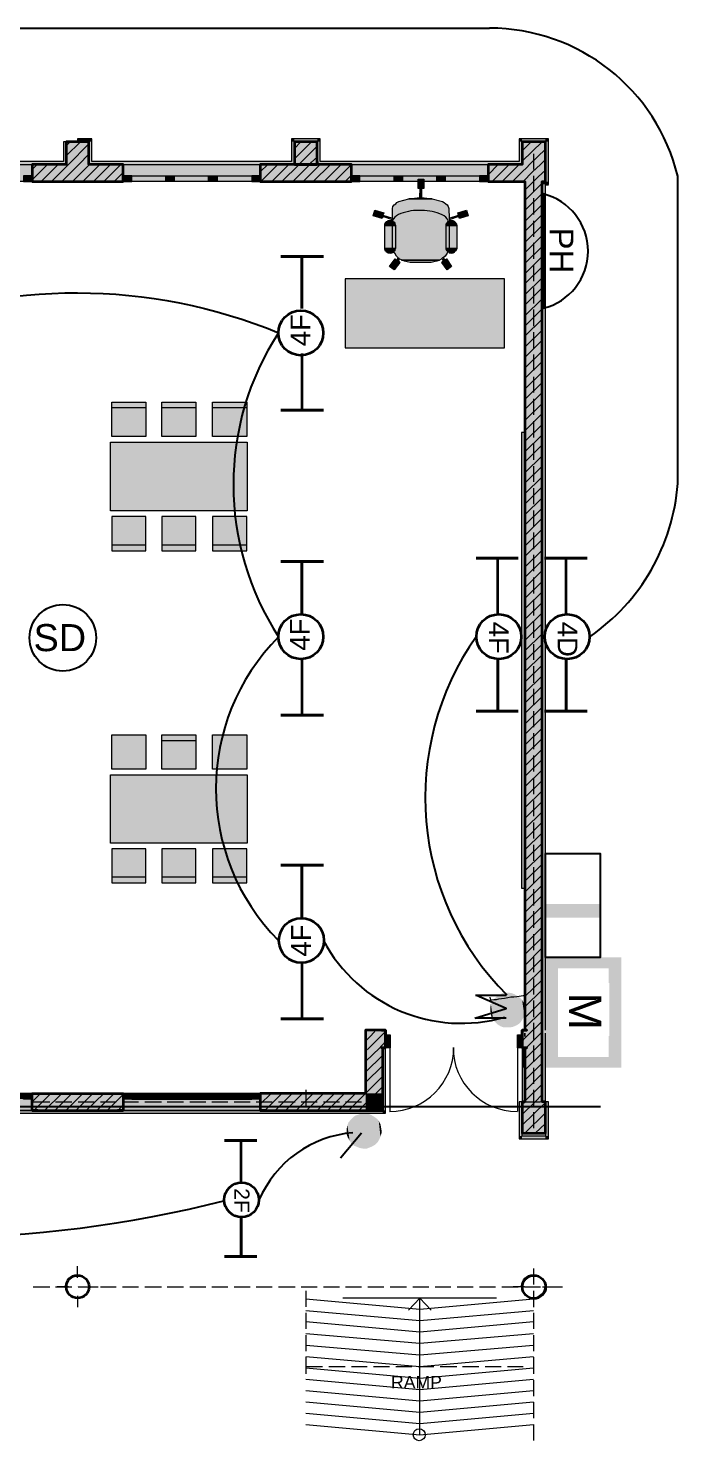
# Model space of a CAD drawing. Header units: inches. Extents: x 4990 to 45771, y 36968 to 49368.
# Drawn here: x 12138 to 17835, y 36968 to 49368 of the extents above; entities that cross this region are included whole.
import ezdxf

# ---------------------------------------------------------------- set-up
doc = ezdxf.new("R2010")
doc.units = ezdxf.units.IN
doc.header["$MEASUREMENT"] = 0
doc.layers.get('0').update_dxf_attribs({"color": 1})
for name, color, linetype, true_color in [('PDF_0', 7, 'Continuous', 0xed1f24), ('PDF_PDF_Interior$-$Furniture$', 7, 'Continuous', 0xffffff), ('PDF_PDF_Shell - Roof', 7, 'Continuous', 0xbf8080), ('PDF_PDF_Structural - Bearing', 7, 'Continuous', 0xfd8379)]:
    doc.layers.add(name, color=color, linetype=linetype, true_color=true_color)
for name, color, linetype in [('PDF_PDF_0', 1, 'Continuous'), ('PDF_PDF_Fire System', 4, 'Continuous'), ('PDF_PDF_Hatch', 1, 'Continuous'), ('PDF_PDF_Structural - Shear', 6, 'Continuous'), ('PDF_PDF_Z_entity', 1, 'Continuous'), ('PDF_PDF_Z_solid', 1, 'Continuous'), ('PDF_Text', 1, 'Continuous')]:
    doc.layers.add(name, color=color, linetype=linetype)
doc.styles.add('PDF Arial-BoldMT', font='arial.ttf')
doc.styles.add('PDF ArialMT', font='arial.ttf')

msp = doc.modelspace()

# ---------------------------------------------------------------- linework, layer by layer
for p, q in [((16675, 47997), (16700, 47997)), ((17835, 45371), (17835, 48070))]:
    msp.add_line(p, q)
for centre, radius, start, end in [((16183, 47668), 1701, 13.6775, 90), ((16045, 45505), 1795, 304.5379, 355.7109), ((16245, 44890), 1063, 316.3191, 316.3705)]:
    msp.add_arc(centre, radius, start, end)
at = {"layer": 'PDF_0', "lineweight": 25}
for points in [[(11997, 49368), (16183, 49368)], [(16660, 47907), (16660, 46904)], [(16056, 40677), (16331, 40762), (16071, 40877)], [(16331, 40877), (16061, 40877)], [(16331, 40677), (16061, 40677)], [(5895, 39903), (17159, 39903)], [(15062, 39668), (14877, 39449)]]:
    msp.add_lwpolyline(points, dxfattribs=at)
msp.add_lwpolyline([(10806, 46700, -0.197318), (14333, 46695, 0.297154), (14334, 44025, 0.412333), (14332, 41361)], format="xyb", dxfattribs=at)
for centre, radius, start, end in [((16531, 47412), 517, 283.9252, 76.0748), ((18074, 42614), 2454, 144.8438, 224.8791), ((15937, 42004), 1371, 208.0756, 286.1664), ((15063, 38694), 981, 94.5209, 156.7859), ((11305, 49005), 10251, 255.5436, 284.4564)]:
    msp.add_arc(centre, radius, start, end, dxfattribs=at)
at = {"layer": 'PDF_PDF_0', "lineweight": 35}
for points in [[(14538, 46514), (14538, 46015)], [(16256, 44217), (16256, 44721)], [(16855, 44222), (16855, 44721)], [(14538, 43838), (14538, 43338)], [(14538, 41171), (14538, 40672)], [(14004, 39229), (14004, 39608)]]:
    msp.add_lwpolyline(points, dxfattribs=at)
at = {"layer": 'PDF_PDF_0', "lineweight": 0}
msp.add_lwpolyline([(16495, 40874), (16490, 40874), (16480, 40874), (16463, 40872), (16445, 40869), (16423, 40864), (16398, 40862), (16370, 40862), (16346, 40857), (16316, 40852), (16288, 40847), (16263, 40844), (16241, 40839), (16223, 40839), (16206, 40837), (16196, 40837), (16191, 40862)], dxfattribs=at)
at = {"layer": 'PDF_PDF_0', "lineweight": 35}
for centre, radius in [((14529, 46693), 197), ((14529, 44027), 197), ((16266, 44027), 197), ((16865, 44027), 197), ((14534, 41360), 197), ((14009, 39083), 152)]:
    msp.add_circle(centre, radius, dxfattribs=at)
at = {"layer": 'PDF_PDF_0', "transparency": 33554559}
for points in [[(16675, 41211), (16675, 40243), (16785, 41211)], [(16675, 40243), (16785, 41211), (16785, 40243)], [(16785, 41211), (16785, 41116), (17229, 41211)], [(16785, 41116), (17229, 41211), (17229, 41116)], [(17229, 41211), (17229, 40987), (17234, 41211)], [(17229, 40987), (17234, 41211), (17234, 40987)], [(17234, 41211), (17234, 40243), (17339, 41211)], [(17234, 40243), (17339, 41211), (17339, 40243)], [(16196, 40802), (16201, 40687), (16191, 40772)], [(16211, 40827), (16216, 40662), (16196, 40802)], [(16216, 40662), (16196, 40802), (16201, 40687)], [(16226, 40847), (16236, 40642), (16211, 40827)], [(16236, 40642), (16211, 40827), (16216, 40662)], [(16246, 40867), (16256, 40622), (16226, 40847)], [(16256, 40622), (16226, 40847), (16236, 40642)], [(16271, 40882), (16281, 40607), (16246, 40867)], [(16281, 40607), (16246, 40867), (16256, 40622)], [(16296, 40897), (16306, 40597), (16271, 40882)], [(16306, 40597), (16271, 40882), (16281, 40607)], [(16326, 40902), (16336, 40597), (16296, 40897)], [(16336, 40597), (16296, 40897), (16306, 40597)], [(16350, 40902), (16365, 40597), (16326, 40902)], [(16365, 40597), (16326, 40902), (16336, 40597)], [(16380, 40897), (16390, 40602), (16350, 40902)], [(16390, 40602), (16350, 40902), (16365, 40597)], [(16405, 40887), (16415, 40612), (16380, 40897)], [(16415, 40612), (16380, 40897), (16390, 40602)], [(16430, 40872), (16440, 40627), (16405, 40887)], [(16440, 40627), (16405, 40887), (16415, 40612)], [(16450, 40857), (16460, 40647), (16430, 40872)], [(16460, 40647), (16430, 40872), (16440, 40627)], [(16470, 40837), (16475, 40672), (16450, 40857)], [(16475, 40672), (16450, 40857), (16460, 40647)], [(16485, 40812), (16490, 40697), (16470, 40837)], [(16490, 40697), (16470, 40837), (16475, 40672)], [(16495, 40782), (16495, 40727), (16485, 40812)], [(16495, 40727), (16485, 40812), (16490, 40697)], [(16201, 40687), (16191, 40772), (16196, 40712)], [(16191, 40772), (16196, 40712), (16191, 40742)], [(16495, 40757), (16495, 40782), (16495, 40727)], [(17229, 40522), (17229, 40243), (17234, 40522)], [(17229, 40243), (17234, 40522), (17234, 40243)], [(16785, 40337), (16785, 40243), (17229, 40337)], [(16785, 40243), (17229, 40337), (17229, 40243)], [(14987, 39808), (14997, 39558), (14967, 39788)], [(15007, 39823), (15022, 39548), (14987, 39808)], [(15022, 39548), (14987, 39808), (14997, 39558)], [(15037, 39833), (15047, 39538), (15007, 39823)], [(15047, 39538), (15007, 39823), (15022, 39548)], [(15062, 39843), (15077, 39533), (15037, 39833)], [(15077, 39533), (15037, 39833), (15047, 39538)], [(15092, 39843), (15107, 39533), (15062, 39843)], [(15107, 39533), (15062, 39843), (15077, 39533)], [(15122, 39838), (15132, 39543), (15092, 39843)], [(15132, 39543), (15092, 39843), (15107, 39533)], [(15147, 39828), (15157, 39553), (15122, 39838)], [(15157, 39553), (15122, 39838), (15132, 39543)], [(15172, 39813), (15182, 39568), (15147, 39828)], [(15182, 39568), (15147, 39828), (15157, 39553)], [(15192, 39798), (15202, 39588), (15172, 39813)], [(15202, 39588), (15172, 39813), (15182, 39568)], [(14937, 39738), (14942, 39628), (14932, 39713)], [(14942, 39628), (14932, 39713), (14932, 39653)], [(14932, 39713), (14932, 39653), (14932, 39678)], [(14947, 39763), (14957, 39603), (14937, 39738)], [(14957, 39603), (14937, 39738), (14942, 39628)], [(14967, 39788), (14972, 39578), (14947, 39763)], [(14972, 39578), (14947, 39763), (14957, 39603)], [(14997, 39558), (14967, 39788), (14972, 39578)], [(15212, 39778), (15217, 39613), (15192, 39798)], [(15217, 39613), (15192, 39798), (15202, 39588)], [(15227, 39748), (15227, 39638), (15212, 39778)], [(15227, 39638), (15212, 39778), (15217, 39613)], [(15232, 39723), (15237, 39668), (15227, 39748)], [(15237, 39668), (15227, 39748), (15227, 39638)], [(15237, 39693), (15232, 39723), (15237, 39668)]]:
    msp.add_solid(points, dxfattribs=at)
at = {"layer": 'PDF_PDF_Fire System', "lineweight": 25}
msp.add_circle((12441, 44017), 292, dxfattribs=at)
at = {"layer": 'PDF_PDF_Hatch', "lineweight": 40}
for points in [[(14728, 47363), (14353, 47363)], [(14538, 46909), (14538, 47363)], [(14728, 46015), (14353, 46015)], [(14728, 44687), (14353, 44687)], [(14538, 44232), (14538, 44687)], [(16066, 44716), (16435, 44716)], [(16665, 44716), (17040, 44716)], [(16256, 43823), (16256, 43373)], [(16855, 43828), (16855, 43373)], [(14728, 43338), (14353, 43338)], [(16066, 43373), (16435, 43373)], [(16665, 43373), (17040, 43373)], [(14728, 42020), (14353, 42020)], [(14538, 41566), (14538, 42020)], [(14728, 40672), (14353, 40672)], [(13859, 39603), (14143, 39603)], [(14004, 38924), (14004, 38585)], [(13859, 38585), (14143, 38585)]]:
    msp.add_lwpolyline(points, dxfattribs=at)
at = {"layer": 'PDF_PDF_Interior$-$Furniture$', "color": 39, "lineweight": 13, "true_color": 0x563838}
for points in [[(15587, 47882), (15681, 47872), (15771, 47847), (15786, 47837), (15801, 47827), (15811, 47817), (15821, 47802), (15826, 47787), (15831, 47702), (15911, 47727), (15906, 47747), (15981, 47772), (15996, 47722), (15921, 47697), (15916, 47717), (15831, 47687), (15831, 47672), (15831, 47438), (15821, 47413), (15811, 47393), (15796, 47368), (15776, 47353), (15791, 47333), (15806, 47343), (15851, 47278), (15811, 47248), (15766, 47313), (15781, 47328), (15766, 47343), (15746, 47333), (15721, 47323), (15696, 47318), (15671, 47313), (15487, 47313), (15462, 47318), (15437, 47323), (15417, 47333), (15392, 47343), (15382, 47328), (15397, 47313), (15347, 47248), (15307, 47278), (15357, 47343), (15372, 47333), (15382, 47353), (15367, 47368), (15352, 47393), (15337, 47413), (15332, 47438), (15332, 47672), (15332, 47687), (15247, 47717), (15242, 47697), (15162, 47722), (15177, 47772), (15257, 47747), (15247, 47727), (15332, 47702), (15332, 47787), (15337, 47802), (15347, 47817), (15362, 47827), (15372, 47837), (15387, 47847), (15477, 47872), (15572, 47882), (15577, 47962), (15557, 47962), (15557, 48042), (15607, 48042), (15607, 47962), (15587, 47962)], [(15262, 47443), (15262, 47438), (15262, 47428), (15267, 47418), (15272, 47413), (15277, 47408), (15287, 47403), (15292, 47398), (15302, 47398), (15312, 47393), (15322, 47398), (15327, 47398), (15337, 47403), (15342, 47408), (15352, 47413), (15357, 47418), (15357, 47428), (15362, 47438), (15362, 47443), (15362, 47628), (15362, 47638), (15357, 47648), (15357, 47653), (15352, 47663), (15342, 47668), (15337, 47672), (15327, 47677), (15322, 47677), (15312, 47677), (15302, 47677), (15292, 47677), (15287, 47672), (15277, 47668), (15272, 47663), (15267, 47653), (15262, 47648), (15262, 47638), (15262, 47628)], [(15801, 47443), (15801, 47438), (15801, 47428), (15806, 47418), (15811, 47413), (15816, 47408), (15826, 47403), (15831, 47398), (15841, 47398), (15851, 47393), (15861, 47398), (15866, 47398), (15876, 47403), (15881, 47408), (15886, 47413), (15891, 47418), (15896, 47428), (15901, 47438), (15901, 47443), (15901, 47628), (15901, 47638), (15896, 47648), (15891, 47653), (15886, 47663), (15881, 47668), (15876, 47672), (15866, 47677), (15861, 47677), (15851, 47677), (15841, 47677), (15831, 47677), (15826, 47672), (15816, 47668), (15811, 47663), (15806, 47653), (15801, 47648), (15801, 47638), (15801, 47628)], [(14917, 47168), (14917, 46564), (16316, 46564), (16316, 47168)], [(13170, 45785), (12870, 45785), (12870, 46085), (13170, 46085)], [(13609, 45785), (13310, 45785), (13310, 46085), (13609, 46085)], [(14054, 45785), (13754, 45785), (13754, 46085), (14054, 46085)], [(16495, 45820), (16465, 45820), (16465, 41820), (16495, 41820)], [(14059, 45131), (12860, 45131), (12860, 45735), (14059, 45735)], [(12870, 45081), (12870, 44781), (13170, 44781), (13170, 45081)], [(13310, 45081), (13310, 44781), (13609, 44781), (13609, 45081)], [(13754, 45081), (13754, 44781), (14054, 44781), (14054, 45081)], [(13170, 42864), (12870, 42864), (12870, 43164), (13170, 43164)], [(13609, 42864), (13310, 42864), (13310, 43164), (13609, 43164)], [(14054, 42864), (13754, 42864), (13754, 43164), (14054, 43164)], [(14059, 42215), (12860, 42215), (12860, 42814), (14059, 42814)], [(12870, 42165), (12870, 41865), (13170, 41865), (13170, 42165)], [(13310, 42165), (13310, 41865), (13609, 41865), (13609, 42165)], [(13754, 42165), (13754, 41865), (14054, 41865), (14054, 42165)]]:
    msp.add_lwpolyline(points, close=True, dxfattribs=at)
at = {"layer": 'PDF_PDF_Interior$-$Furniture$', "lineweight": 0}
for points in [[(15681, 47872), (15477, 47872), (15681, 47872)], [(15746, 47333), (15412, 47333), (15746, 47333)], [(15811, 47333), (15806, 47343), (15811, 47333)]]:
    msp.add_lwpolyline(points, dxfattribs=at)
at = {"layer": 'PDF_PDF_Interior$-$Furniture$', "color": 39, "lineweight": 13, "true_color": 0x563838}
for points in [[(15587, 47882), (15572, 47882)], [(15577, 47962), (15587, 47962)], [(15252, 47727), (15247, 47717)], [(15332, 47702), (15332, 47687)], [(15831, 47702), (15831, 47687)], [(15911, 47727), (15916, 47717)], [(15367, 47338), (15382, 47328)], [(15791, 47333), (15781, 47328)], [(13170, 46035), (12870, 46035)], [(13609, 46035), (13310, 46035)], [(14054, 46035), (13754, 46035)], [(13170, 44831), (12870, 44831)], [(13609, 44831), (13310, 44831)], [(14054, 44831), (13754, 44831)], [(13609, 43114), (13310, 43114)], [(13170, 41915), (12870, 41915)], [(13609, 41915), (13310, 41915)], [(14054, 41915), (13754, 41915)]]:
    msp.add_lwpolyline(points, dxfattribs=at)
msp.add_lwpolyline([(15821, 47677, 0.191175), (15768, 47731, 0.104836), (15592, 47769, 0.007524), (15577, 47769, 0.007524), (15563, 47769, 0.10486), (15385, 47732, 0.191373), (15333, 47677)], format="xyb", dxfattribs=at)
at = {"layer": 'PDF_PDF_Interior$-$Furniture$', "lineweight": 0}
msp.add_lwpolyline([(15806, 47343), (15806, 47343), (15806, 47343)], close=True, dxfattribs=at)
at = {"layer": 'PDF_PDF_Interior$-$Furniture$', "color": 39, "lineweight": 13, "true_color": 0x563838}
for centre, radius, start, end in [((15492, 47492), 177, 229.9272, 234.031), ((15667, 47482), 167, 305.843, 310.1991)]:
    msp.add_arc(centre, radius, start, end, dxfattribs=at)
at = {"layer": 'PDF_PDF_Interior$-$Furniture$', "transparency": 33554559}
for points in [[(15607, 48042), (15557, 48042), (15607, 47962)], [(15557, 48042), (15607, 47962), (15557, 47962)], [(15477, 47872), (15771, 47847), (15387, 47847)], [(15572, 47882), (15681, 47872), (15477, 47872)], [(15477, 47872), (15681, 47872), (15681, 47872)], [(15681, 47872), (15477, 47872), (15771, 47847)], [(15577, 47962), (15587, 47882), (15572, 47882)], [(15587, 47882), (15572, 47882), (15681, 47872)], [(15587, 47962), (15577, 47962), (15587, 47882)], [(15172, 47747), (15247, 47727), (15167, 47727)], [(15177, 47772), (15257, 47747), (15172, 47747)], [(15257, 47747), (15172, 47747), (15247, 47727)], [(15337, 47802), (15826, 47787), (15332, 47787)], [(15826, 47787), (15332, 47787), (15831, 47702)], [(15332, 47787), (15831, 47702), (15332, 47702)], [(15347, 47817), (15821, 47802), (15337, 47802)], [(15821, 47802), (15337, 47802), (15826, 47787)], [(15362, 47827), (15811, 47817), (15347, 47817)], [(15811, 47817), (15347, 47817), (15821, 47802)], [(15372, 47837), (15801, 47827), (15362, 47827)], [(15801, 47827), (15362, 47827), (15811, 47817)], [(15387, 47847), (15786, 47837), (15372, 47837)], [(15786, 47837), (15372, 47837), (15801, 47827)], [(15771, 47847), (15387, 47847), (15786, 47837)], [(15981, 47772), (15991, 47747), (15906, 47747)], [(15991, 47747), (15906, 47747), (15996, 47727)], [(15906, 47747), (15996, 47727), (15911, 47727)], [(15167, 47727), (15267, 47722), (15162, 47722)], [(15267, 47722), (15162, 47722), (15287, 47717)], [(15162, 47722), (15287, 47717), (15182, 47717)], [(15247, 47727), (15167, 47727), (15267, 47722)], [(15247, 47717), (15182, 47717), (15242, 47702)], [(15182, 47717), (15242, 47702), (15227, 47702)], [(15227, 47702), (15242, 47702), (15242, 47697)], [(15287, 47717), (15247, 47717), (15332, 47702)], [(15247, 47717), (15332, 47702), (15287, 47702)], [(15267, 47653), (15357, 47648), (15262, 47648)], [(15357, 47648), (15262, 47648), (15362, 47638)], [(15262, 47648), (15362, 47638), (15262, 47638)], [(15362, 47638), (15262, 47638), (15362, 47628)], [(15262, 47638), (15362, 47628), (15262, 47628)], [(15362, 47628), (15262, 47628), (15362, 47443)], [(15262, 47628), (15362, 47443), (15262, 47443)], [(15272, 47663), (15357, 47653), (15267, 47653)], [(15357, 47653), (15267, 47653), (15357, 47648)], [(15277, 47668), (15352, 47663), (15272, 47663)], [(15352, 47663), (15272, 47663), (15357, 47653)], [(15287, 47672), (15342, 47668), (15277, 47668)], [(15342, 47668), (15277, 47668), (15352, 47663)], [(15871, 47702), (15287, 47702), (15831, 47687)], [(15287, 47702), (15831, 47687), (15332, 47687)], [(15292, 47677), (15337, 47672), (15287, 47672)], [(15337, 47672), (15287, 47672), (15342, 47668)], [(15302, 47677), (15327, 47677), (15292, 47677)], [(15327, 47677), (15292, 47677), (15337, 47672)], [(15312, 47677), (15322, 47677), (15302, 47677)], [(15322, 47677), (15302, 47677), (15327, 47677)], [(15831, 47687), (15332, 47687), (15831, 47672)], [(15332, 47687), (15831, 47672), (15332, 47672)], [(15831, 47672), (15332, 47672), (15831, 47438)], [(15332, 47672), (15831, 47438), (15332, 47438)], [(15806, 47653), (15896, 47648), (15801, 47648)], [(15896, 47648), (15801, 47648), (15901, 47638)], [(15801, 47648), (15901, 47638), (15801, 47638)], [(15901, 47638), (15801, 47638), (15901, 47628)], [(15801, 47638), (15901, 47628), (15801, 47628)], [(15901, 47628), (15801, 47628), (15901, 47443)], [(15801, 47628), (15901, 47443), (15801, 47443)], [(15811, 47663), (15891, 47653), (15806, 47653)], [(15891, 47653), (15806, 47653), (15896, 47648)], [(15816, 47668), (15886, 47663), (15811, 47663)], [(15886, 47663), (15811, 47663), (15891, 47653)], [(15826, 47672), (15881, 47668), (15816, 47668)], [(15881, 47668), (15816, 47668), (15886, 47663)], [(15831, 47677), (15876, 47672), (15826, 47672)], [(15876, 47672), (15826, 47672), (15881, 47668)], [(15876, 47717), (15871, 47702), (15831, 47702)], [(15841, 47677), (15866, 47677), (15831, 47677)], [(15866, 47677), (15831, 47677), (15876, 47672)], [(15851, 47677), (15861, 47677), (15841, 47677)], [(15861, 47677), (15841, 47677), (15866, 47677)], [(15916, 47717), (15876, 47717), (15871, 47702)], [(15896, 47722), (15976, 47717), (15876, 47717)], [(15911, 47727), (15996, 47722), (15896, 47722)], [(15996, 47722), (15896, 47722), (15976, 47717)], [(15996, 47727), (15911, 47727), (15996, 47722)], [(15916, 47717), (15916, 47702), (15931, 47702)], [(15916, 47717), (15976, 47717), (15931, 47702)], [(15916, 47702), (15931, 47702), (15921, 47697)], [(15362, 47443), (15262, 47443), (15362, 47438)], [(15262, 47443), (15362, 47438), (15262, 47438)], [(15362, 47438), (15262, 47438), (15357, 47428)], [(15262, 47438), (15357, 47428), (15262, 47428)], [(15357, 47428), (15262, 47428), (15357, 47418)], [(15262, 47428), (15357, 47418), (15267, 47418)], [(15357, 47418), (15267, 47418), (15352, 47413)], [(15267, 47418), (15352, 47413), (15272, 47413)], [(15352, 47413), (15272, 47413), (15342, 47408)], [(15272, 47413), (15342, 47408), (15277, 47408)], [(15342, 47408), (15277, 47408), (15337, 47403)], [(15277, 47408), (15337, 47403), (15287, 47403)], [(15337, 47403), (15287, 47403), (15327, 47398)], [(15287, 47403), (15327, 47398), (15292, 47398)], [(15292, 47398), (15302, 47398), (15322, 47398)], [(15292, 47398), (15327, 47398), (15322, 47398)], [(15302, 47398), (15322, 47398), (15312, 47393)], [(15831, 47438), (15332, 47438), (15821, 47413)], [(15332, 47438), (15821, 47413), (15337, 47413)], [(15821, 47413), (15337, 47413), (15811, 47393)], [(15337, 47413), (15811, 47393), (15352, 47393)], [(15811, 47393), (15352, 47393), (15796, 47368)], [(15352, 47393), (15796, 47368), (15367, 47368)], [(15796, 47368), (15367, 47368), (15776, 47353)], [(15367, 47368), (15776, 47353), (15382, 47353)], [(15901, 47443), (15801, 47443), (15901, 47438)], [(15801, 47443), (15901, 47438), (15801, 47438)], [(15901, 47438), (15801, 47438), (15896, 47428)], [(15801, 47438), (15896, 47428), (15801, 47428)], [(15896, 47428), (15801, 47428), (15891, 47418)], [(15801, 47428), (15891, 47418), (15806, 47418)], [(15891, 47418), (15806, 47418), (15886, 47413)], [(15806, 47418), (15886, 47413), (15811, 47413)], [(15886, 47413), (15811, 47413), (15881, 47408)], [(15811, 47413), (15881, 47408), (15816, 47408)], [(15881, 47408), (15816, 47408), (15876, 47403)], [(15816, 47408), (15876, 47403), (15826, 47403)], [(15876, 47403), (15826, 47403), (15866, 47398)], [(15826, 47403), (15866, 47398), (15831, 47398)], [(15831, 47398), (15841, 47398), (15861, 47398)], [(15831, 47398), (15866, 47398), (15861, 47398)], [(15841, 47398), (15861, 47398), (15851, 47393)], [(15332, 47313), (15367, 47278), (15307, 47278)], [(15307, 47278), (15367, 47278), (15347, 47248)], [(15342, 47328), (15397, 47313), (15332, 47313)], [(15397, 47313), (15332, 47313), (15367, 47278)], [(15347, 47333), (15382, 47328), (15342, 47328)], [(15382, 47328), (15342, 47328), (15397, 47313)], [(15352, 47343), (15372, 47333), (15347, 47333)], [(15387, 47333), (15347, 47333), (15382, 47328)], [(15357, 47343), (15352, 47343), (15352, 47343)], [(15357, 47343), (15352, 47343), (15372, 47333)], [(15377, 47343), (15387, 47333), (15372, 47333)], [(15382, 47353), (15781, 47343), (15377, 47343)], [(15392, 47343), (15377, 47343), (15387, 47333)], [(15776, 47353), (15382, 47353), (15781, 47343)], [(15766, 47343), (15392, 47343), (15746, 47333)], [(15392, 47343), (15746, 47333), (15412, 47333)], [(15412, 47333), (15746, 47333), (15417, 47333)], [(15746, 47333), (15417, 47333), (15721, 47323)], [(15417, 47333), (15721, 47323), (15437, 47323)], [(15721, 47323), (15437, 47323), (15696, 47318)], [(15437, 47323), (15696, 47318), (15462, 47318)], [(15696, 47318), (15462, 47318), (15671, 47313)], [(15462, 47318), (15671, 47313), (15487, 47313)], [(15781, 47343), (15766, 47343), (15791, 47333)], [(15766, 47343), (15791, 47333), (15776, 47333)], [(15781, 47328), (15826, 47313), (15766, 47313)], [(15766, 47313), (15791, 47278), (15851, 47278)], [(15766, 47313), (15826, 47313), (15851, 47278)], [(15811, 47333), (15776, 47333), (15816, 47328)], [(15776, 47333), (15816, 47328), (15781, 47328)], [(15816, 47328), (15781, 47328), (15826, 47313)], [(15806, 47343), (15811, 47333), (15791, 47333)], [(15791, 47278), (15851, 47278), (15811, 47248)], [(16316, 47168), (16316, 46564), (14917, 47168)], [(16316, 46564), (14917, 47168), (14917, 46564)], [(13170, 45785), (13170, 46085), (12870, 45785)], [(13170, 46085), (12870, 45785), (12870, 46085)], [(13609, 45785), (13609, 46085), (13310, 45785)], [(13609, 46085), (13310, 45785), (13310, 46085)], [(14054, 45785), (14054, 46085), (13754, 45785)], [(14054, 46085), (13754, 45785), (13754, 46085)], [(16495, 41820), (16465, 41820), (16495, 45820)], [(16465, 41820), (16495, 45820), (16465, 45820)], [(14059, 45131), (14059, 45735), (12860, 45131)], [(14059, 45735), (12860, 45131), (12860, 45735)], [(13170, 45081), (13170, 44781), (12870, 45081)], [(13170, 44781), (12870, 45081), (12870, 44781)], [(13609, 45081), (13609, 44781), (13310, 45081)], [(13609, 44781), (13310, 45081), (13310, 44781)], [(14054, 45081), (14054, 44781), (13754, 45081)], [(14054, 44781), (13754, 45081), (13754, 44781)], [(13170, 42864), (13170, 43164), (12870, 42864)], [(13170, 43164), (12870, 42864), (12870, 43164)], [(13609, 42864), (13609, 43164), (13310, 42864)], [(13609, 43164), (13310, 42864), (13310, 43164)], [(14054, 42864), (14054, 43164), (13754, 42864)], [(14054, 43164), (13754, 42864), (13754, 43164)], [(14059, 42215), (14059, 42814), (12860, 42215)], [(14059, 42814), (12860, 42215), (12860, 42814)], [(13170, 42165), (13170, 41865), (12870, 42165)], [(13170, 41865), (12870, 42165), (12870, 41865)], [(13609, 42165), (13609, 41865), (13310, 42165)], [(13609, 41865), (13310, 42165), (13310, 41865)], [(14054, 42165), (14054, 41865), (13754, 42165)], [(14054, 41865), (13754, 42165), (13754, 41865)]]:
    msp.add_solid(points, dxfattribs=at)
at = {"layer": 'PDF_PDF_Shell - Roof', "color": 253, "lineweight": 13, "true_color": 0x999999}
for points in [[(16570, 38210), (15572, 38120), (14573, 38210)], [(16570, 38110), (15572, 38021), (14573, 38110)], [(16570, 38011), (15572, 37921), (14573, 38011)], [(16570, 37906), (15572, 37821), (14573, 37906)], [(16570, 37806), (15572, 37721), (14573, 37806)], [(16570, 37706), (15572, 37616), (14573, 37706)], [(16570, 37606), (15572, 37516), (14573, 37606)], [(16570, 37506), (15572, 37416), (14573, 37506)], [(16570, 37406), (15572, 37316), (14573, 37406)], [(16570, 37306), (15572, 37217), (14573, 37306)], [(16570, 37207), (15572, 37117), (14573, 37207)], [(16570, 37107), (15572, 37017), (14573, 37107)]]:
    msp.add_lwpolyline(points, dxfattribs=at)
at = {"layer": 'PDF_PDF_Shell - Roof', "color": 7, "lineweight": 13}
for points in [[(16246, 38220), (14897, 38220)], [(15572, 37017), (15572, 38220), (15472, 38115)], [(15572, 38220), (15671, 38115)]]:
    msp.add_lwpolyline(points, dxfattribs=at)
at = {"layer": 'PDF_PDF_Shell - Roof', "lineweight": 13}
for points in [[(14718, 37616), (14578, 37616)], [(14917, 37616), (14773, 37616)], [(15112, 37616), (14972, 37616)], [(15307, 37616), (15167, 37616)], [(15502, 37616), (15362, 37616)], [(15696, 37616), (15557, 37616)], [(15896, 37616), (15751, 37616)], [(16091, 37616), (15946, 37616)], [(16286, 37616), (16146, 37616)], [(16480, 37616), (16341, 37616)]]:
    msp.add_lwpolyline(points, dxfattribs=at)
at = {"layer": 'PDF_PDF_Shell - Roof', "color": 7, "lineweight": 13}
msp.add_circle((15567, 37021), 52.4, dxfattribs=at)
at = {"layer": 'PDF_PDF_Structural - Bearing', "color": 251, "lineweight": 20, "true_color": 0x696969}
for points in [[(10668, 48172), (12446, 48172), (12471, 48172), (12471, 48372), (12446, 48372), (12446, 48197), (10693, 48197)], [(16675, 44347), (16675, 47997), (16700, 47997), (16700, 48022), (16700, 48372), (16700, 48397), (16445, 48397), (16445, 48372), (16445, 48197), (14698, 48197), (14698, 48397), (14673, 48397), (14448, 48397), (14448, 48372), (14448, 48197), (12695, 48197), (12695, 48397), (12670, 48397), (12571, 48397), (12571, 48372), (12670, 48372), (12670, 48197), (12670, 48172), (14448, 48172), (14473, 48172), (14473, 48372), (14673, 48372), (14673, 48197)], [(14673, 48172), (16445, 48172), (16470, 48172), (16470, 48372), (16675, 48372), (16675, 48022), (16645, 48022), (16645, 44347)], [(16645, 45096), (16645, 40572), (16645, 40547), (16645, 39943), (16675, 39943), (16675, 40547)], [(16675, 40572), (16675, 45096)], [(16495, 40517), (16495, 40547), (16495, 40517)], [(6569, 39843), (15272, 39843), (15272, 39868), (15272, 40417), (15247, 40417), (15247, 39868), (6569, 39868)], [(12571, 39868), (10668, 39868)], [(10668, 39843), (12571, 39843)], [(14573, 39868), (12670, 39868)], [(12670, 39843), (14573, 39843)]]:
    msp.add_lwpolyline(points, dxfattribs=at)
at = {"layer": 'PDF_PDF_Structural - Bearing', "color": 7, "lineweight": 35}
for points in [[(12970, 48172), (12670, 48172), (12670, 48372), (12471, 48372), (12471, 48172), (12171, 48172)], [(14673, 48197), (14673, 48172), (14673, 48197), (14673, 48372), (14473, 48372), (14473, 48172), (14673, 48172)], [(16221, 48172), (16171, 48172), (16171, 48072), (16171, 48022), (16470, 48022), (16495, 48022), (16495, 40572), (16470, 40572), (16470, 40532), (16470, 40417), (16495, 40417), (16495, 39943), (16470, 39943), (16470, 39668), (16675, 39668), (16675, 39943), (16645, 39943), (16645, 48022), (16675, 48022), (16675, 48372), (16470, 48372), (16470, 48172), (16171, 48172)], [(12221, 48172), (12171, 48172), (12171, 48072), (12171, 48022), (12970, 48022), (12970, 48072), (12970, 48172), (12920, 48172)], [(14223, 48172), (14173, 48172), (14173, 48072), (14173, 48022), (14972, 48022), (14972, 48072), (14972, 48172), (14922, 48172)], [(14972, 48172), (14173, 48172)], [(14223, 39868), (14173, 39868), (15247, 39868), (15247, 40018), (15247, 40417), (15272, 40417), (15272, 40532), (15272, 40572), (15097, 40572), (15097, 40417), (15097, 40018), (14173, 40018), (14173, 39968), (14173, 39868)], [(15272, 40417), (15237, 40417), (15272, 40417), (15272, 40532), (15272, 40572), (15237, 40572), (15272, 40572), (15237, 40572)], [(15272, 40572), (15272, 40532), (15272, 40417), (15237, 40417)], [(16470, 40417), (16510, 40417), (16470, 40417), (16470, 40532), (16470, 40572), (16510, 40572), (16470, 40572), (16510, 40572)], [(16470, 40572), (16470, 40532), (16470, 40417), (16510, 40417)], [(12221, 39868), (12171, 39868), (12171, 39968), (12171, 40018), (12970, 40018), (12970, 39968), (12970, 39868), (12920, 39868)], [(12171, 39868), (12970, 39868)]]:
    msp.add_lwpolyline(points, dxfattribs=at)
at = {"layer": 'PDF_PDF_Structural - Bearing', "lineweight": 9}
for points in [[(12596, 48372), (12471, 48247)], [(12506, 48372), (12471, 48337)], [(14623, 48372), (14473, 48222)], [(14528, 48372), (14473, 48312)], [(16470, 48202), (16645, 48372)], [(16470, 48292), (16550, 48372)], [(12341, 48022), (12491, 48172), (12670, 48352)], [(12431, 48022), (12581, 48172), (12670, 48262)], [(14363, 48022), (14513, 48172), (14518, 48177), (14673, 48332)], [(14458, 48022), (14608, 48172), (14623, 48192), (14673, 48237)], [(16385, 48022), (16470, 48107), (16510, 48147), (16535, 48172), (16675, 48307)], [(12306, 48172), (12171, 48037)], [(12216, 48172), (12171, 48127)], [(12251, 48022), (12401, 48172)], [(12526, 48022), (12675, 48172)], [(12616, 48022), (12765, 48172)], [(12710, 48022), (12860, 48172)], [(12800, 48022), (12950, 48172)], [(14173, 48107), (14238, 48172)], [(14178, 48022), (14328, 48172)], [(14273, 48022), (14423, 48172)], [(14548, 48022), (14698, 48172)], [(14638, 48022), (14788, 48172)], [(14733, 48022), (14882, 48172)], [(14823, 48022), (14972, 48172)], [(16171, 48082), (16261, 48172)], [(16206, 48022), (16355, 48172)], [(16296, 48022), (16445, 48172)], [(16675, 48217), (16630, 48172), (16560, 48107), (16480, 48022)], [(16675, 48122), (16615, 48067), (16570, 48022), (16495, 47947)], [(12890, 48022), (12970, 48102)], [(14917, 48022), (14972, 48077)], [(16495, 47857), (16645, 48007)], [(16675, 48032), (16665, 48027), (16665, 48022)], [(16495, 47767), (16645, 47917)], [(16495, 47672), (16645, 47822)], [(16495, 47583), (16645, 47732)], [(16495, 47488), (16645, 47638)], [(16495, 47398), (16645, 47548)], [(16495, 47303), (16645, 47453)], [(16495, 47213), (16645, 47363)], [(16495, 47123), (16645, 47273)], [(16495, 47028), (16645, 47178)], [(16495, 46938), (16645, 47088)], [(16495, 46844), (16645, 46993)], [(16495, 46754), (16645, 46904)], [(16495, 46664), (16645, 46814)], [(16495, 46569), (16645, 46719)], [(16495, 46479), (16645, 46629)], [(16495, 46384), (16645, 46534)], [(16495, 46294), (16645, 46444)], [(16495, 46199), (16645, 46349)], [(16495, 46110), (16645, 46259)], [(16495, 46020), (16645, 46170)], [(16495, 45925), (16645, 46075)], [(16495, 45835), (16645, 45985)], [(16495, 45740), (16645, 45890)], [(16495, 45650), (16645, 45800)], [(16495, 45560), (16645, 45710)], [(16495, 45465), (16645, 45615)], [(16495, 45376), (16645, 45525)], [(16495, 45281), (16645, 45431)], [(16495, 45191), (16645, 45341)], [(16495, 45096), (16645, 45246)], [(16495, 45006), (16645, 45156)], [(16495, 44916), (16645, 45066)], [(16495, 44821), (16645, 44971)], [(16495, 44731), (16645, 44881)], [(16495, 44637), (16645, 44786)], [(16495, 44547), (16645, 44697)], [(16495, 44457), (16645, 44607)], [(16495, 44362), (16645, 44512)], [(16495, 44272), (16645, 44422)], [(16495, 44177), (16645, 44327)], [(16495, 44087), (16645, 44237)], [(16495, 43992), (16645, 44142)], [(16495, 43903), (16645, 44052)], [(16495, 43813), (16645, 43962)], [(16495, 43718), (16645, 43868)], [(16495, 43628), (16645, 43778)], [(16495, 43533), (16645, 43683)], [(16495, 43443), (16645, 43593)], [(16495, 43353), (16645, 43503)], [(16495, 43258), (16645, 43408)], [(16495, 43169), (16645, 43318)], [(16495, 43074), (16645, 43223)], [(16495, 42984), (16645, 43134)], [(16495, 42889), (16645, 43039)], [(16495, 42799), (16645, 42949)], [(16495, 42709), (16645, 42859)], [(16495, 42614), (16645, 42764)], [(16495, 42524), (16645, 42674)], [(16495, 42430), (16645, 42579)], [(16495, 42340), (16645, 42489)], [(16495, 42245), (16645, 42400)], [(16495, 42155), (16645, 42305)], [(16495, 42065), (16645, 42215)], [(16495, 41970), (16645, 42120)], [(16495, 41880), (16645, 42030)], [(16495, 41785), (16645, 41935)], [(16495, 41696), (16645, 41845)], [(16495, 41606), (16645, 41755)], [(16495, 41511), (16645, 41661)], [(16495, 41421), (16645, 41571)], [(16495, 41326), (16645, 41476)], [(16495, 41236), (16645, 41386)], [(16495, 41141), (16645, 41296)], [(16495, 41051), (16645, 41201)], [(16495, 40962), (16645, 41111)], [(16495, 40867), (16645, 41016)], [(16495, 40777), (16645, 40927)], [(16495, 40682), (16645, 40832)], [(16495, 40592), (16645, 40742)], [(15187, 40572), (15142, 40522), (15097, 40477)], [(15272, 40562), (15247, 40537), (15187, 40477), (15127, 40417), (15097, 40387)], [(16470, 40477), (16495, 40502), (16645, 40652)], [(16470, 40567), (16475, 40572)], [(16495, 40407), (16645, 40557)], [(15272, 40472), (15247, 40447), (15232, 40432), (15222, 40417), (15097, 40297)], [(16495, 40317), (16645, 40467)], [(15247, 40352), (15097, 40203)], [(16495, 40223), (16645, 40372)], [(15247, 40262), (15097, 40113)], [(16495, 40133), (16645, 40282)], [(16495, 40038), (16645, 40193)], [(14947, 39868), (15097, 40018), (15247, 40168)], [(15037, 39868), (15097, 39928), (15142, 39973), (15187, 40018), (15247, 40078)], [(16495, 39948), (16645, 40098)], [(12246, 40018), (12171, 39943)], [(12186, 39868), (12336, 40018)], [(12281, 39868), (12431, 40018)], [(12371, 39868), (12521, 40018)], [(12466, 39868), (12616, 40018)], [(12556, 39868), (12705, 40018)], [(12645, 39868), (12800, 40018)], [(12740, 39868), (12890, 40018)], [(12830, 39868), (12970, 40008)], [(14173, 39923), (14268, 40018)], [(14173, 40013), (14178, 40018)], [(14213, 39868), (14363, 40018)], [(14303, 39868), (14453, 40018)], [(14393, 39868), (14543, 40018)], [(14488, 39868), (14638, 40018)], [(14578, 39868), (14728, 40018)], [(14673, 39868), (14823, 40018)], [(14763, 39868), (14912, 40018)], [(14858, 39868), (15007, 40018)], [(15247, 39983), (15187, 39928), (15132, 39868)], [(16470, 39833), (16585, 39943), (16645, 40008)], [(16470, 39923), (16495, 39943)], [(16470, 39738), (16675, 39938)], [(12925, 39868), (12970, 39918)], [(15247, 39893), (15237, 39883), (15222, 39868)], [(16495, 39668), (16675, 39848)], [(16585, 39668), (16675, 39753)]]:
    msp.add_lwpolyline(points, dxfattribs=at)
at = {"layer": 'PDF_PDF_Structural - Bearing', "color": 7, "lineweight": 13}
for points in [[(11347, 48022), (11043, 48022), (11043, 48072), (10968, 48072), (10968, 48172), (12171, 48172), (12171, 48072), (12096, 48072), (12096, 48022), (12171, 48022), (12171, 48072), (12171, 48022), (10968, 48022), (11043, 48022)], [(12171, 48172), (12221, 48172)], [(12970, 48172), (12920, 48172)], [(13345, 48022), (13045, 48022), (13045, 48072), (12970, 48072), (12970, 48172), (14173, 48172), (14173, 48072), (14099, 48072), (14099, 48022), (14173, 48022), (14173, 48072), (14173, 48022), (12970, 48022), (13045, 48022)], [(14173, 48172), (14223, 48172)], [(14972, 48172), (14922, 48172)], [(15347, 48022), (15047, 48022), (15047, 48072), (14972, 48072), (14972, 48172), (16171, 48172), (16171, 48072), (16096, 48072), (16096, 48022), (16171, 48022), (16171, 48072), (16171, 48022), (14972, 48022), (15047, 48022)], [(16171, 48172), (16221, 48172)], [(12970, 48022), (12970, 48072), (12970, 48022)], [(13045, 48072), (13345, 48072)], [(13419, 48072), (13719, 48072)], [(13719, 48022), (13419, 48022)], [(13794, 48072), (14099, 48072)], [(14099, 48022), (13794, 48022)], [(14972, 48022), (14972, 48072), (14972, 48022)], [(15047, 48072), (15347, 48072)], [(15422, 48072), (15721, 48072)], [(15721, 48022), (15422, 48022)], [(15796, 48072), (16096, 48072)], [(16096, 48022), (15796, 48022)], [(11347, 40018), (11043, 40018), (11043, 39968), (10968, 39968), (10968, 39868), (12171, 39868), (12171, 39968), (12096, 39968), (12096, 40018), (12171, 40018), (12171, 39968), (12171, 40018), (10968, 40018), (11043, 40018)], [(13345, 40018), (13045, 40018), (13045, 39968), (12970, 39968), (12970, 39868), (14173, 39868), (14173, 39968), (14099, 39968), (14099, 40018), (14173, 40018), (14173, 39968), (14173, 40018), (12970, 40018), (13045, 40018)], [(12970, 40018), (12970, 39968), (12970, 40018)], [(13045, 39968), (13345, 39968)], [(13719, 40018), (13419, 40018)], [(13419, 39968), (13719, 39968)], [(14099, 40018), (13794, 40018)], [(13794, 39968), (14099, 39968)], [(12171, 39868), (12221, 39868)], [(12970, 39868), (12920, 39868)], [(14173, 39868), (14223, 39868)]]:
    msp.add_lwpolyline(points, dxfattribs=at)
for points in [[(13394, 48022), (13345, 48022), (13345, 48072), (13394, 48072), (13419, 48072), (13419, 48022)], [(13744, 48022), (13719, 48022), (13719, 48072), (13744, 48072), (13794, 48072), (13794, 48022)], [(15397, 48022), (15347, 48022), (15347, 48072), (15397, 48072), (15422, 48072), (15422, 48022)], [(15746, 48022), (15721, 48022), (15721, 48072), (15746, 48072), (15796, 48072), (15796, 48022)], [(13394, 40018), (13345, 40018), (13345, 39968), (13394, 39968), (13419, 39968), (13419, 40018)], [(13744, 40018), (13719, 40018), (13719, 39968), (13744, 39968), (13794, 39968), (13794, 40018)]]:
    msp.add_lwpolyline(points, close=True, dxfattribs=at)
at = {"layer": 'PDF_PDF_Structural - Bearing', "color": 30, "lineweight": 20, "true_color": 0xff6600}
for points in [[(15272, 40532), (15312, 40532), (15312, 40417), (15272, 40417)], [(16470, 40417), (16430, 40417), (16430, 40532), (16470, 40532)]]:
    msp.add_lwpolyline(points, close=True, dxfattribs=at)
for points in [[(15312, 39858), (15312, 40417)], [(16430, 40417), (16430, 39858)]]:
    msp.add_lwpolyline(points, dxfattribs=at)
at = {"layer": 'PDF_PDF_Structural - Bearing', "color": 251, "lineweight": 20, "true_color": 0x696969}
for points in [[(16495, 40243), (16495, 40267), (16495, 40417), (16470, 40417), (16470, 40267), (16470, 40243), (16470, 39943), (16495, 39943)], [(16700, 39943), (16675, 39943), (16675, 39643), (16470, 39643), (16470, 39943), (16445, 39943), (16445, 39618), (16470, 39618), (16675, 39618), (16700, 39618)]]:
    msp.add_lwpolyline(points, close=True, dxfattribs=at)
at = {"layer": 'PDF_PDF_Structural - Bearing', "color": 7, "lineweight": 0, "true_color": 0xffffff}
for points in [[(12171, 39993, 49.9, 49.9, 0), (12096, 39993, 49.9, 49.9, 0), (11797, 39993, 49.9, 49.9, 0), (11747, 39993, 49.9, 49.9, 0), (11722, 39993, 49.9, 49.9, 0), (11422, 39993, 49.9, 49.9, 0), (11397, 39993, 49.9, 49.9, 0), (11347, 39993, 49.9, 49.9, 0), (11043, 39993, 0, 0, 0)], [(14173, 39993, 49.9, 49.9, 0), (14099, 39993, 49.9, 49.9, 0), (13794, 39993, 49.9, 49.9, 0), (13744, 39993, 49.9, 49.9, 0), (13719, 39993, 49.9, 49.9, 0), (13419, 39993, 49.9, 49.9, 0), (13394, 39993, 49.9, 49.9, 0), (13345, 39993, 49.9, 49.9, 0), (13045, 39993, 0, 0, 0)]]:
    msp.add_lwpolyline(points, format="xyseb", dxfattribs=at)
at = {"layer": 'PDF_PDF_Structural - Bearing', "color": 1, "lineweight": 0}
for points in [[(12571, 38400), (12571, 38500)], [(12491, 38320), (12391, 38320)], [(12571, 38320), (12571, 38320)], [(12650, 38320), (12750, 38320)], [(16490, 38320), (16390, 38320)], [(16570, 38320), (16570, 38320)], [(16650, 38320), (16755, 38320)], [(12571, 38240), (12571, 38140)], [(16570, 38240), (16570, 38140)]]:
    msp.add_lwpolyline(points, dxfattribs=at)
at = {"layer": 'PDF_PDF_Structural - Bearing', "color": 7, "lineweight": 0}
for centre in [(12566, 38324), (16566, 38324)]:
    msp.add_circle(centre, 102, dxfattribs=at)
at = {"layer": 'PDF_PDF_Structural - Bearing', "color": 14, "lineweight": 35, "true_color": 0xa80e02}
for centre, radius in [((12571, 38320), 99.8), ((16574, 38318), 102)]:
    msp.add_circle(centre, radius, dxfattribs=at)
at = {"layer": 'PDF_PDF_Structural - Bearing', "color": 30, "lineweight": 20, "true_color": 0xff6600}
for centre, start, end in [((15308, 40421), 270, 360), ((16426, 40421), 180, 270)]:
    msp.add_arc(centre, 562, start, end, dxfattribs=at)
at = {"layer": 'PDF_PDF_Structural - Bearing', "color": 7, "true_color": 0xffffff, "transparency": 33554559}
for points in [[(12446, 48372), (12446, 48172), (12471, 48372)], [(12446, 48172), (12471, 48372), (12471, 48172)], [(12471, 48372), (12471, 48172), (12670, 48372)], [(12471, 48172), (12670, 48372), (12670, 48172)], [(12670, 48397), (12571, 48397), (12670, 48372)], [(12571, 48397), (12670, 48372), (12571, 48372)], [(12670, 48372), (12695, 48397), (12695, 48372)], [(12670, 48397), (12695, 48397), (12670, 48372)], [(12670, 48372), (12670, 48197), (12695, 48372)], [(12670, 48197), (12695, 48372), (12695, 48197)], [(14448, 48397), (14473, 48397), (14473, 48372)], [(14448, 48372), (14448, 48397), (14473, 48372)], [(14448, 48372), (14448, 48172), (14473, 48372)], [(14448, 48172), (14473, 48372), (14473, 48172)], [(14673, 48397), (14473, 48397), (14673, 48372)], [(14473, 48397), (14673, 48372), (14473, 48372)], [(14473, 48372), (14473, 48172), (14673, 48372)], [(14473, 48172), (14673, 48372), (14673, 48197)], [(14673, 48372), (14698, 48397), (14698, 48372)], [(14673, 48397), (14698, 48397), (14673, 48372)], [(14673, 48372), (14673, 48197), (14698, 48372)], [(14673, 48197), (14698, 48372), (14698, 48197)], [(16445, 48397), (16470, 48397), (16470, 48372)], [(16445, 48372), (16445, 48397), (16470, 48372)], [(16445, 48372), (16445, 48172), (16470, 48372)], [(16445, 48172), (16470, 48372), (16470, 48172)], [(16675, 48397), (16470, 48397), (16675, 48372)], [(16470, 48397), (16675, 48372), (16470, 48372)], [(16675, 48172), (16675, 48372), (16470, 48172)], [(16675, 48372), (16470, 48172), (16470, 48372)], [(16675, 48397), (16700, 48397), (16675, 48372)], [(16675, 48372), (16700, 48397), (16700, 48372)], [(16700, 48022), (16700, 48372), (16675, 48022)], [(16700, 48372), (16675, 48022), (16675, 48372)], [(10668, 48172), (12446, 48172), (10668, 48197)], [(12446, 48172), (10668, 48197), (12446, 48197)], [(12171, 48172), (10968, 48172), (12171, 48022)], [(10968, 48172), (12171, 48022), (10968, 48022)], [(12171, 48172), (12171, 48022), (12970, 48172)], [(12171, 48022), (12970, 48172), (12970, 48022)], [(14448, 48197), (12670, 48197), (14448, 48172)], [(12670, 48197), (14448, 48172), (12670, 48172)], [(14173, 48172), (12970, 48172), (14173, 48022)], [(12970, 48172), (14173, 48022), (12970, 48022)], [(14173, 48172), (14173, 48022), (14972, 48172)], [(14173, 48022), (14972, 48172), (14972, 48022)], [(14673, 48197), (14673, 48172), (14473, 48172)], [(14673, 48172), (16445, 48172), (14673, 48197)], [(16445, 48172), (14673, 48197), (16445, 48197)], [(16171, 48172), (14972, 48172), (16171, 48022)], [(14972, 48172), (16171, 48022), (14972, 48022)], [(16470, 48172), (16171, 48172), (16470, 48022)], [(16171, 48172), (16470, 48022), (16171, 48022)], [(16470, 48022), (16470, 48172), (16675, 48022)], [(16470, 48172), (16675, 48172), (16675, 48022)], [(12171, 48022), (12096, 48022), (12171, 48072)], [(12096, 48022), (12171, 48072), (12096, 48072)], [(12970, 48072), (13045, 48072), (12970, 48022)], [(13045, 48072), (12970, 48022), (13045, 48022)], [(13045, 48072), (13345, 48072), (13045, 48022)], [(13345, 48072), (13045, 48022), (13345, 48022)], [(13394, 48022), (13345, 48022), (13394, 48072)], [(13345, 48022), (13394, 48072), (13345, 48072)], [(13394, 48072), (13419, 48072), (13394, 48022)], [(13419, 48072), (13394, 48022), (13419, 48022)], [(13419, 48072), (13719, 48072), (13419, 48022)], [(13719, 48072), (13419, 48022), (13719, 48022)], [(13744, 48022), (13719, 48022), (13744, 48072)], [(13719, 48022), (13744, 48072), (13719, 48072)], [(13744, 48072), (13794, 48072), (13744, 48022)], [(13794, 48072), (13744, 48022), (13794, 48022)], [(13794, 48072), (14099, 48072), (13794, 48022)], [(14099, 48072), (13794, 48022), (14099, 48022)], [(14173, 48022), (14099, 48022), (14173, 48072)], [(14099, 48022), (14173, 48072), (14099, 48072)], [(14972, 48072), (15047, 48072), (14972, 48022)], [(15047, 48072), (14972, 48022), (15047, 48022)], [(15047, 48072), (15347, 48072), (15047, 48022)], [(15347, 48072), (15047, 48022), (15347, 48022)], [(15397, 48022), (15347, 48022), (15397, 48072)], [(15347, 48022), (15397, 48072), (15347, 48072)], [(15397, 48072), (15422, 48072), (15397, 48022)], [(15422, 48072), (15397, 48022), (15422, 48022)], [(15422, 48072), (15721, 48072), (15422, 48022)], [(15721, 48072), (15422, 48022), (15721, 48022)], [(15746, 48022), (15721, 48022), (15746, 48072)], [(15721, 48022), (15746, 48072), (15721, 48072)], [(15746, 48072), (15796, 48072), (15746, 48022)], [(15796, 48072), (15746, 48022), (15796, 48022)], [(15796, 48072), (16096, 48072), (15796, 48022)], [(16096, 48072), (15796, 48022), (16096, 48022)], [(16171, 48022), (16096, 48022), (16171, 48072)], [(16096, 48022), (16171, 48072), (16096, 48072)], [(16495, 48022), (16495, 39943), (16645, 48022)], [(16495, 39943), (16645, 48022), (16645, 39943)], [(16675, 47997), (16645, 47997), (16645, 48022)], [(16675, 47997), (16675, 48022), (16645, 48022)], [(16645, 47997), (16645, 44347), (16675, 47997)], [(16645, 44347), (16675, 47997), (16675, 44347)], [(16700, 47997), (16675, 47997), (16675, 48022)], [(16700, 48022), (16700, 47997), (16675, 48022)], [(16675, 39943), (16675, 45096), (16645, 39943)], [(16675, 45096), (16645, 39943), (16645, 45096)], [(15097, 40572), (15247, 40572), (15247, 40417)], [(15247, 40417), (15097, 40417), (15097, 40572)], [(15247, 40417), (15272, 40417), (15247, 40572)], [(15272, 40417), (15247, 40572), (15272, 40572)], [(16470, 40417), (16495, 40417), (16470, 40572)], [(16495, 40417), (16470, 40572), (16495, 40572)], [(15272, 40532), (15312, 40532), (15272, 40417)], [(15312, 40532), (15272, 40417), (15312, 40417)], [(16470, 40417), (16430, 40417), (16470, 40532)], [(16430, 40417), (16470, 40532), (16430, 40532)], [(15247, 40018), (15247, 40417), (15097, 40018)], [(15247, 40417), (15097, 40018), (15097, 40417)], [(15272, 39868), (15272, 40417), (15247, 39868)], [(15272, 40417), (15247, 39868), (15247, 40417)], [(16470, 40267), (16495, 40267), (16470, 40417)], [(16495, 40267), (16470, 40417), (16495, 40417)], [(16470, 40243), (16495, 40243), (16470, 40267)], [(16495, 40243), (16470, 40267), (16495, 40267)], [(16470, 39943), (16495, 39943), (16470, 40243)], [(16495, 39943), (16470, 40243), (16495, 40243)], [(12171, 39868), (12171, 40018), (10968, 39868)], [(12171, 40018), (10968, 39868), (10968, 40018)], [(12171, 39868), (12970, 39868), (12171, 40018)], [(12970, 39868), (12171, 40018), (12970, 40018)], [(12970, 40018), (12970, 39868), (14173, 40018)], [(12970, 39868), (14173, 40018), (14173, 39868)], [(12970, 39968), (12970, 40018), (13045, 39968)], [(12970, 40018), (13045, 39968), (13045, 40018)], [(14173, 40018), (14173, 39868), (15097, 40018)], [(14173, 39868), (15097, 40018), (15097, 39868)], [(15097, 40018), (15097, 39868), (15247, 39868)], [(15247, 40018), (15247, 39868), (15097, 40018)], [(16470, 39643), (16470, 39943), (16445, 39643)], [(16470, 39943), (16445, 39643), (16445, 39943)], [(16470, 39943), (16470, 39668), (16675, 39943)], [(16470, 39668), (16675, 39943), (16675, 39668)], [(16700, 39643), (16700, 39943), (16675, 39643)], [(16700, 39943), (16675, 39643), (16675, 39943)], [(15247, 39868), (6569, 39868), (15247, 39843)], [(6569, 39868), (15247, 39843), (6569, 39843)], [(10668, 39843), (12571, 39843), (10668, 39868)], [(12571, 39843), (10668, 39868), (12571, 39868)], [(12670, 39843), (14573, 39843), (12670, 39868)], [(14573, 39843), (12670, 39868), (14573, 39868)], [(15247, 39868), (15272, 39843), (15247, 39843)], [(15272, 39868), (15272, 39843), (15247, 39868)], [(16470, 39643), (16445, 39618), (16445, 39643)], [(16470, 39643), (16470, 39618), (16445, 39618)], [(16470, 39618), (16675, 39618), (16470, 39643)], [(16675, 39618), (16470, 39643), (16675, 39643)], [(16700, 39643), (16700, 39618), (16675, 39643)], [(16675, 39643), (16700, 39618), (16675, 39618)]]:
    msp.add_solid(points, dxfattribs=at)
at = {"layer": 'PDF_PDF_Structural - Shear', "lineweight": 13}
for points in [[(16570, 48267), (16570, 48127)], [(16570, 48072), (16570, 47932)], [(16570, 47877), (16570, 47732)], [(16570, 47677), (16570, 47538)], [(16570, 47483), (16570, 47343)], [(16570, 47288), (16570, 47148)], [(16570, 47093), (16570, 46953)], [(16570, 46899), (16570, 46754)], [(16570, 46699), (16570, 46559)], [(16570, 46504), (16570, 46364)], [(16570, 46309), (16570, 46170)], [(16570, 46115), (16570, 45975)], [(16570, 45920), (16570, 45775)], [(16570, 45725), (16570, 45580)], [(16570, 45525), (16570, 45386)], [(16570, 45331), (16570, 45191)], [(16570, 45136), (16570, 44996)], [(16570, 44941), (16570, 44796)], [(16570, 44746), (16570, 44602)], [(16570, 44547), (16570, 44407)], [(16570, 44352), (16570, 44212)], [(16570, 44157), (16570, 44017)], [(16570, 43962), (16570, 43823)], [(16570, 43768), (16570, 43623)], [(16570, 43568), (16570, 43428)], [(16570, 43373), (16570, 43233)], [(16570, 43179), (16570, 43039)], [(16570, 42984), (16570, 42844)], [(16570, 42789), (16570, 42644)], [(16570, 42589), (16570, 42450)], [(16570, 42395), (16570, 42255)], [(16570, 42200), (16570, 42060)], [(16570, 42005), (16570, 41865)], [(16570, 41810), (16570, 41666)], [(16570, 41616), (16570, 41471)], [(16570, 41416), (16570, 41276)], [(16570, 41221), (16570, 41081)], [(16570, 41026), (16570, 40887)], [(16570, 40832), (16570, 40687)], [(16570, 40637), (16570, 40492)], [(16570, 40437), (16570, 40297)], [(16570, 40243), (16570, 40103)], [(12181, 39943), (12326, 39943)], [(12376, 39943), (12521, 39943)], [(12576, 39943), (12715, 39943)], [(12770, 39943), (12910, 39943)], [(12965, 39943), (13105, 39943)], [(13160, 39943), (13305, 39943)], [(13355, 39943), (13499, 39943)], [(13554, 39943), (13694, 39943)], [(13749, 39943), (13889, 39943)], [(13944, 39943), (14084, 39943)], [(14138, 39943), (14278, 39943)], [(14333, 39943), (14478, 39943)], [(14533, 39943), (14673, 39943)], [(14573, 40048), (14573, 39908)], [(14728, 39943), (14867, 39943)], [(14922, 39943), (15062, 39943)], [(15117, 39943), (15257, 39943)], [(16490, 39943), (16630, 39943)], [(16570, 40048), (16570, 39908)], [(16570, 39853), (16570, 39713)], [(16570, 38480), (16570, 38340)], [(12181, 38320), (12326, 38320)], [(12376, 38320), (12521, 38320)], [(12576, 38320), (12715, 38320)], [(12770, 38320), (12910, 38320)], [(12965, 38320), (13105, 38320)], [(13160, 38320), (13305, 38320)], [(13355, 38320), (13499, 38320)], [(13554, 38320), (13694, 38320)], [(13749, 38320), (13889, 38320)], [(13944, 38320), (14084, 38320)], [(14138, 38320), (14278, 38320)], [(14333, 38320), (14478, 38320)], [(14533, 38320), (14673, 38320)], [(14728, 38320), (14867, 38320)], [(14922, 38320), (15062, 38320)], [(15117, 38320), (15257, 38320)], [(15312, 38320), (15457, 38320)], [(15512, 38320), (15651, 38320)], [(15706, 38320), (15846, 38320)], [(15901, 38320), (16041, 38320)], [(16096, 38320), (16236, 38320)], [(16291, 38320), (16435, 38320)], [(16490, 38320), (16630, 38320)], [(16685, 38320), (16825, 38320)], [(14573, 38285), (14573, 38145)], [(16570, 38285), (16570, 38145)], [(14573, 38090), (14573, 37951)], [(16570, 38090), (16570, 37951)], [(14573, 37896), (14573, 37756)], [(16570, 37896), (16570, 37756)], [(14573, 37701), (14573, 37556)], [(16570, 37701), (16570, 37556)], [(16570, 37501), (16570, 37361)], [(16570, 37306), (16570, 37167)], [(16570, 37112), (16570, 36972)]]:
    msp.add_lwpolyline(points, dxfattribs=at)
at = {"layer": 'PDF_PDF_Z_entity', "lineweight": 25}
msp.add_lwpolyline([(16675, 41211), (16675, 42125), (17154, 42125), (17154, 41211)], close=True, dxfattribs=at)
at = {"layer": 'PDF_PDF_Z_solid', "transparency": 33554559}
for points in [[(17154, 41561), (17154, 41681), (16675, 41561)], [(17154, 41681), (16675, 41561), (16675, 41681)]]:
    msp.add_solid(points, dxfattribs=at)

# ---------------------------------------------------------------- texts
at = {"layer": 'PDF_Text', "color": 240, "true_color": 0xed1f24, "insert": (16703, 47620), "char_height": 0.196, "attachment_point": 4, "style": 'PDF Arial-BoldMT'}
msp.add_mtext('PHOTO', dxfattribs=at)
at = {"layer": 'PDF_Text', "color": 240, "true_color": 0xed1f24, "attachment_point": 4, "style": 'PDF ArialMT'}
for s, insert, char_height, rotation in [('PH', (16816, 47619), 207.9, 270), ('PHOTO', (16773, 47580), 0.197, 90), ('OL', (16778, 47599), 0.197, 90)]:
    msp.add_mtext(s, dxfattribs=dict(at, insert=insert, char_height=char_height, rotation=rotation))
at = {"layer": 'PDF_Text', "attachment_point": 4, "style": 'PDF ArialMT'}
for s, insert, char_height, rotation in [('4F', (14525, 46576), 173.3, 90), ('4F', (14520, 43904), 173.3, 90), ('4F', (16265, 44159), 173.3, 270), ('4D', (16869, 44159), 173.3, 270), ('4F', (14530, 41218), 173.3, 90), ('M', (17023, 40903), 282, 270), ('2F', (14012, 39185), 131.7, 270)]:
    msp.add_mtext(s, dxfattribs=dict(at, insert=insert, char_height=char_height, rotation=rotation))
at = {"layer": 'PDF_Text', "color": 4, "insert": (12184, 44017), "char_height": 237.6, "attachment_point": 4, "style": 'PDF ArialMT'}
msp.add_mtext('SD', dxfattribs=at)
at = {"layer": 'PDF_Text', "color": 7, "insert": (15320, 37483), "char_height": 110.5, "attachment_point": 4, "style": 'PDF ArialMT'}
msp.add_mtext('RAMP', dxfattribs=at)

doc.saveas('drawing.dxf')
